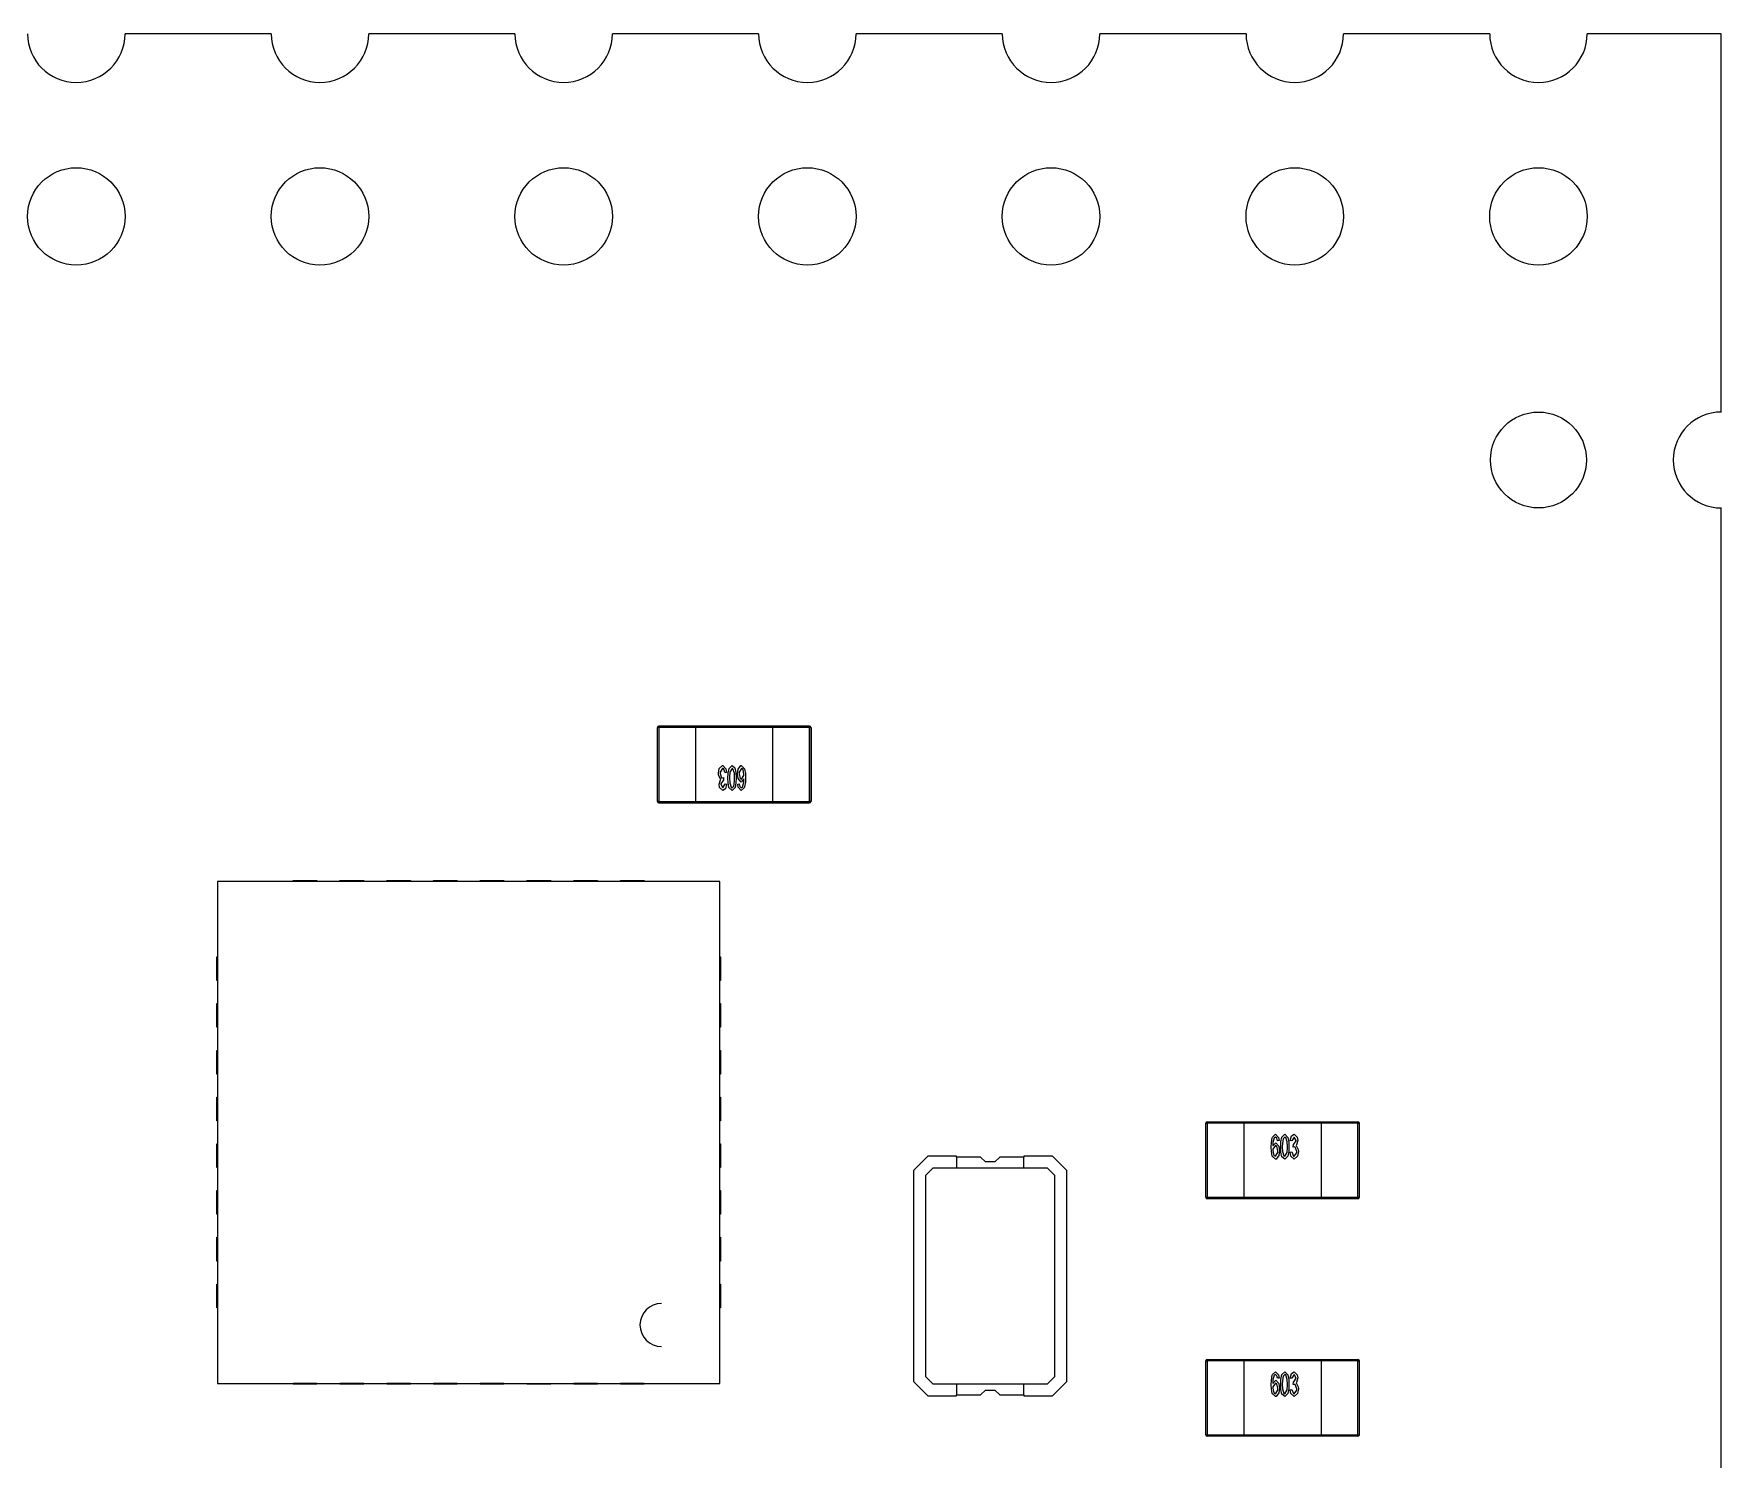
# Model space of a CAD drawing. Extents: x -18.2 to 17, y -12.1 to 12.1.
# Drawn here: x -0.63 to 16.95, y -2.8 to 12.06 of the extents above; entities that cross this region are included whole.
import ezdxf

# ---------------------------------------------------------------- set-up
doc = ezdxf.new("R2010")
doc.units = 0
doc.layers.get('0').update_dxf_attribs({"linetype": 'continuous'})

# ---------------------------------------------------------------- blocks, each defined once
blk = doc.blocks.new('SHAPE005')
at = {"layer": 'Step_Models', "color": 0}
for p, q in [((1.283, 3.226), (1.283, -2.009)), ((6.517, 3.226), (1.283, 3.226)), ((2.07, 3.226), (2.07, 3.234)), ((2.07, 3.234), (2.317, 3.234)), ((2.317, 3.234), (2.317, 3.226)), ((2.557, 3.226), (2.557, 3.234)), ((2.557, 3.234), (2.805, 3.234)), ((2.805, 3.234), (2.805, 3.226)), ((3.045, 3.226), (3.045, 3.234)), ((3.045, 3.234), (3.292, 3.234)), ((3.292, 3.234), (3.292, 3.226)), ((3.532, 3.226), (3.532, 3.234)), ((3.532, 3.234), (3.78, 3.234)), ((3.78, 3.234), (3.78, 3.226)), ((4.02, 3.226), (4.02, 3.234)), ((4.02, 3.234), (4.267, 3.234)), ((4.267, 3.234), (4.267, 3.226)), ((4.507, 3.226), (4.507, 3.234)), ((4.507, 3.234), (4.755, 3.234)), ((4.755, 3.234), (4.755, 3.226)), ((4.995, 3.226), (4.995, 3.234)), ((4.995, 3.234), (5.242, 3.234)), ((5.242, 3.234), (5.242, 3.226)), ((5.482, 3.226), (5.482, 3.234)), ((5.482, 3.234), (5.73, 3.234)), ((5.73, 3.234), (5.73, 3.226)), ((6.517, -2.009), (6.517, 3.226)), ((1.275, 2.439), (1.283, 2.439)), ((1.275, 2.191), (1.275, 2.439)), ((1.283, 2.191), (1.283, 2.439)), ((6.517, 2.439), (6.517, 2.191)), ((6.517, 2.439), (6.525, 2.439)), ((6.525, 2.439), (6.525, 2.191)), ((1.283, 2.191), (1.275, 2.191)), ((6.525, 2.191), (6.517, 2.191)), ((1.275, 1.951), (1.283, 1.951)), ((1.275, 1.704), (1.275, 1.951)), ((1.283, 1.704), (1.283, 1.951)), ((6.517, 1.951), (6.525, 1.951)), ((6.525, 1.951), (6.525, 1.704)), ((1.283, 1.704), (1.275, 1.704)), ((6.525, 1.704), (6.517, 1.704)), ((1.275, 1.463), (1.283, 1.463)), ((1.275, 1.216), (1.275, 1.463)), ((1.283, 1.216), (1.283, 1.463)), ((6.517, 1.463), (6.525, 1.463)), ((6.525, 1.463), (6.525, 1.216)), ((1.283, 1.216), (1.275, 1.216)), ((6.525, 1.216), (6.517, 1.216)), ((1.275, 0.976), (1.283, 0.976)), ((1.275, 0.728), (1.275, 0.976)), ((1.283, 0.728), (1.283, 0.976)), ((6.517, 0.976), (6.517, 0.728)), ((6.517, 0.976), (6.525, 0.976)), ((6.525, 0.976), (6.525, 0.728)), ((1.283, 0.728), (1.275, 0.728)), ((6.525, 0.728), (6.517, 0.728)), ((1.275, 0.488), (1.283, 0.488)), ((1.275, 0.241), (1.275, 0.488)), ((1.283, 0.241), (1.283, 0.488)), ((6.517, 0.488), (6.525, 0.488)), ((6.525, 0.488), (6.525, 0.241)), ((1.283, 0.241), (1.275, 0.241)), ((6.525, 0.241), (6.517, 0.241)), ((1.275, 0.001), (1.283, 0.001)), ((1.275, -0.246), (1.275, 0.001)), ((1.283, -0.246), (1.283, 0.001)), ((6.517, 0.001), (6.525, 0.001)), ((6.525, 0.001), (6.525, -0.246)), ((1.283, -0.246), (1.275, -0.246)), ((6.525, -0.246), (6.517, -0.246)), ((1.275, -0.486), (1.283, -0.486)), ((1.275, -0.734), (1.275, -0.486)), ((1.283, -0.734), (1.283, -0.486)), ((6.517, -0.486), (6.525, -0.486)), ((6.525, -0.486), (6.525, -0.734)), ((1.283, -0.734), (1.275, -0.734)), ((6.525, -0.734), (6.517, -0.734)), ((1.275, -0.974), (1.283, -0.974)), ((1.275, -1.221), (1.275, -0.974)), ((1.283, -1.221), (1.283, -0.974)), ((6.517, -0.974), (6.517, -1.221)), ((6.517, -0.974), (6.525, -0.974)), ((6.525, -0.974), (6.525, -1.221)), ((1.283, -1.221), (1.275, -1.221)), ((6.525, -1.221), (6.517, -1.221)), ((1.283, -2.009), (6.517, -2.009)), ((2.318, -2.009), (2.07, -2.009)), ((2.07, -2.016), (2.07, -2.009)), ((2.318, -2.016), (2.07, -2.016)), ((2.318, -2.009), (2.318, -2.016)), ((2.805, -2.009), (2.558, -2.009)), ((2.558, -2.016), (2.558, -2.009)), ((2.805, -2.016), (2.558, -2.016)), ((2.805, -2.009), (2.805, -2.016)), ((3.293, -2.009), (3.045, -2.009)), ((3.045, -2.016), (3.045, -2.009)), ((3.293, -2.016), (3.045, -2.016)), ((3.293, -2.009), (3.293, -2.016)), ((3.78, -2.009), (3.532, -2.009)), ((3.532, -2.016), (3.532, -2.009)), ((3.78, -2.016), (3.532, -2.016)), ((3.78, -2.009), (3.78, -2.016)), ((4.267, -2.009), (4.02, -2.009)), ((4.02, -2.016), (4.02, -2.009)), ((4.267, -2.016), (4.02, -2.016)), ((4.267, -2.009), (4.267, -2.016)), ((4.507, -2.016), (4.507, -2.009)), ((4.755, -2.016), (4.507, -2.016)), ((4.755, -2.009), (4.755, -2.016)), ((5.242, -2.009), (4.995, -2.009)), ((4.995, -2.016), (4.995, -2.009)), ((5.242, -2.016), (4.995, -2.016)), ((5.242, -2.009), (5.242, -2.016)), ((5.73, -2.009), (5.482, -2.009)), ((5.482, -2.016), (5.482, -2.009)), ((5.73, -2.016), (5.482, -2.016)), ((5.73, -2.009), (5.73, -2.016))]:
    blk.add_line(p, q, dxfattribs=at)
blk.add_arc((5.91, -1.4), 0.225, 90, -90, dxfattribs=at)
blk.add_arc((5.91, -1.4), 0.225, 90, -90, dxfattribs=at)
blk.add_arc((5.91, -1.4), 0.225, 90, -90, dxfattribs=at)
blk = doc.blocks.new('SHAPE009')
at = {"layer": 'Step_Models', "color": 0}
for p, q in [((11.582, -2.544), (11.582, -1.774)), ((11.598, -1.759), (11.982, -1.759)), ((11.982, -1.774), (11.598, -1.774)), ((11.598, -1.774), (11.598, -2.544)), ((11.982, -1.759), (12.783, -1.759)), ((11.982, -2.544), (11.982, -1.774)), ((12.783, -1.774), (11.982, -1.774)), ((12.783, -1.759), (13.168, -1.759)), ((12.783, -1.774), (12.783, -2.544)), ((13.168, -1.774), (12.783, -1.774)), ((13.168, -2.544), (13.168, -1.774)), ((13.182, -1.774), (13.182, -2.544)), ((12.346, -1.953), (12.33, -1.956)), ((12.478, -1.956), (12.462, -1.953)), ((12.462, -2.075), (12.478, -2.072)), ((12.494, -2.022), (12.496, -1.993)), ((11.598, -2.544), (11.982, -2.544)), ((11.982, -2.559), (11.598, -2.559)), ((11.982, -2.544), (12.783, -2.544)), ((12.783, -2.559), (11.982, -2.559)), ((12.783, -2.544), (13.168, -2.544)), ((13.168, -2.559), (12.783, -2.559))]:
    blk.add_line(p, q, dxfattribs=at)
for points in [[(11.582, -1.774), (11.598, -1.774)], [(11.598, -1.774), (11.598, -1.759)], [(11.982, -1.774), (11.982, -1.759)], [(12.264, -2.024), (12.266, -1.974), (12.275, -1.925), (12.278, -1.916)], [(12.278, -1.916), (12.31, -1.887)], [(12.295, -1.924), (12.282, -1.973), (12.281, -2.01)], [(12.295, -1.924), (12.282, -1.973), (12.281, -2.01)], [(12.309, -1.917), (12.295, -1.924)], [(12.309, -1.917), (12.295, -1.924)], [(12.324, -1.93), (12.309, -1.917)], [(12.31, -1.887), (12.341, -1.921), (12.346, -1.953)], [(12.31, -1.887), (12.341, -1.921), (12.346, -1.953)], [(12.33, -1.956), (12.324, -1.93)], [(12.363, -2.017), (12.365, -1.967), (12.374, -1.918), (12.406, -1.887)], [(12.363, -2.017), (12.365, -1.967), (12.374, -1.918), (12.406, -1.887)], [(12.387, -1.934), (12.38, -1.984), (12.379, -2.017)], [(12.387, -1.934), (12.38, -1.984), (12.379, -2.017)], [(12.406, -1.917), (12.387, -1.934)], [(12.406, -1.917), (12.387, -1.934)], [(12.406, -1.887), (12.438, -1.92), (12.447, -1.969), (12.448, -2.017)], [(12.406, -1.887), (12.438, -1.92), (12.447, -1.969), (12.448, -2.017)], [(12.432, -2.017), (12.43, -1.967), (12.415, -1.921), (12.406, -1.917)], [(12.432, -2.017), (12.43, -1.967), (12.415, -1.921), (12.406, -1.917)], [(12.462, -1.953), (12.475, -1.905), (12.502, -1.887)], [(12.462, -1.953), (12.475, -1.905), (12.502, -1.887)], [(12.502, -1.917), (12.478, -1.956), (12.478, -1.956)], [(12.502, -1.917), (12.478, -1.956), (12.478, -1.956)], [(12.502, -1.887), (12.536, -1.919), (12.541, -1.952)], [(12.524, -1.954), (12.502, -1.917)], [(12.524, -1.954), (12.502, -1.917)], [(12.783, -1.759), (12.783, -1.774)], [(13.168, -1.774), (13.168, -1.759)], [(13.168, -1.774), (13.182, -1.774)], [(12.309, -2.147), (12.275, -2.115), (12.266, -2.066), (12.264, -2.024)], [(12.281, -2.01), (12.312, -1.976)], [(12.307, -2.006), (12.281, -2.044), (12.281, -2.059)], [(12.281, -2.059), (12.291, -2.107), (12.308, -2.118)], [(12.281, -2.059), (12.291, -2.107), (12.308, -2.118)], [(12.333, -2.06), (12.322, -2.013), (12.307, -2.006)], [(12.308, -2.118), (12.332, -2.079), (12.333, -2.06)], [(12.35, -2.059), (12.343, -2.109), (12.314, -2.147), (12.309, -2.147)], [(12.35, -2.059), (12.343, -2.109), (12.314, -2.147), (12.309, -2.147)], [(12.312, -1.976), (12.343, -2.011), (12.35, -2.059)], [(12.376, -2.123), (12.365, -2.074), (12.363, -2.024), (12.363, -2.017)], [(12.379, -2.017), (12.381, -2.067), (12.396, -2.114), (12.406, -2.118)], [(12.379, -2.017), (12.381, -2.067), (12.396, -2.114), (12.406, -2.118)], [(12.448, -2.017), (12.447, -2.067), (12.437, -2.116), (12.406, -2.147)], [(12.448, -2.017), (12.447, -2.067), (12.437, -2.116), (12.406, -2.147)], [(12.406, -2.118), (12.429, -2.077), (12.432, -2.028), (12.432, -2.017)], [(12.406, -2.118), (12.429, -2.077), (12.432, -2.028), (12.432, -2.017)], [(12.503, -2.147), (12.469, -2.115), (12.462, -2.075)], [(12.503, -2.147), (12.469, -2.115), (12.462, -2.075)], [(12.478, -2.072), (12.496, -2.116), (12.504, -2.118)], [(12.478, -2.072), (12.496, -2.116), (12.504, -2.118)], [(12.505, -2.019), (12.494, -2.022)], [(12.505, -2.019), (12.494, -2.022)], [(12.496, -1.993), (12.498, -1.993)], [(12.498, -1.993), (12.524, -1.956), (12.524, -1.954)], [(12.547, -2.067), (12.539, -2.116), (12.504, -2.147), (12.503, -2.147)], [(12.504, -2.118), (12.53, -2.08), (12.531, -2.066)], [(12.504, -2.118), (12.53, -2.08), (12.531, -2.066)], [(12.531, -2.066), (12.514, -2.021), (12.505, -2.019)], [(12.531, -2.066), (12.514, -2.021), (12.505, -2.019)], [(12.541, -1.952), (12.527, -2), (12.523, -2.003)], [(12.523, -2.003), (12.546, -2.046), (12.547, -2.067)], [(12.406, -2.147), (12.376, -2.123)], [(11.582, -2.544), (11.598, -2.544)], [(11.598, -2.559), (11.598, -2.544)], [(11.982, -2.559), (11.982, -2.544)], [(12.783, -2.544), (12.783, -2.559)], [(13.168, -2.559), (13.168, -2.544)], [(13.168, -2.544), (13.182, -2.544)]]:
    blk.add_lwpolyline(points, dxfattribs=at)
for centre, start, end in [((11.598, -1.774), 90, 180), ((11.598, -1.774), 90, 180), ((13.168, -1.774), 0, 90), ((13.168, -1.774), 0, 90), ((13.168, -1.774), 0, 90), ((13.168, -1.774), 0, 90), ((11.598, -2.544), -180, -90), ((11.598, -2.544), -180, -90), ((13.168, -2.544), -90, 0), ((13.168, -2.544), -90, 0), ((13.168, -2.544), -90, 0), ((13.168, -2.544), -90, 0)]:
    blk.add_arc(centre, 0.015, start, end, dxfattribs=at)
blk = doc.blocks.new('SHAPE010')
at = {"layer": 'Step_Models', "color": 0}
for p, q in [((11.598, 0.718), (11.982, 0.718)), ((11.982, 0.718), (12.783, 0.718)), ((12.783, 0.718), (13.168, 0.718)), ((11.582, -0.068), (11.582, 0.703)), ((11.982, 0.703), (11.598, 0.703)), ((11.598, 0.703), (11.598, -0.068)), ((11.982, -0.068), (11.982, 0.703)), ((12.783, 0.703), (11.982, 0.703)), ((12.783, 0.703), (12.783, -0.068)), ((13.168, 0.703), (12.783, 0.703)), ((13.168, -0.068), (13.168, 0.703)), ((13.182, 0.703), (13.182, -0.068)), ((12.346, 0.523), (12.33, 0.52)), ((12.478, 0.52), (12.462, 0.523)), ((12.462, 0.402), (12.478, 0.405)), ((12.494, 0.454), (12.496, 0.484)), ((11.598, -0.068), (11.982, -0.068)), ((11.982, -0.083), (11.598, -0.083)), ((11.982, -0.068), (12.783, -0.068)), ((12.783, -0.083), (11.982, -0.083)), ((12.783, -0.068), (13.168, -0.068)), ((13.168, -0.083), (12.783, -0.083))]:
    blk.add_line(p, q, dxfattribs=at)
for points in [[(11.598, 0.703), (11.598, 0.718)], [(11.982, 0.703), (11.982, 0.718)], [(12.783, 0.718), (12.783, 0.703)], [(13.168, 0.703), (13.168, 0.718)], [(11.582, 0.703), (11.598, 0.703)], [(12.264, 0.453), (12.266, 0.503), (12.275, 0.552), (12.278, 0.56)], [(12.278, 0.56), (12.31, 0.589)], [(12.295, 0.552), (12.282, 0.504), (12.281, 0.467)], [(12.295, 0.552), (12.282, 0.504), (12.281, 0.467)], [(12.309, 0.56), (12.295, 0.552)], [(12.309, 0.56), (12.295, 0.552)], [(12.324, 0.547), (12.309, 0.56)], [(12.31, 0.589), (12.341, 0.555), (12.346, 0.523)], [(12.31, 0.589), (12.341, 0.555), (12.346, 0.523)], [(12.33, 0.52), (12.324, 0.547)], [(12.363, 0.459), (12.365, 0.509), (12.374, 0.558), (12.406, 0.589)], [(12.363, 0.459), (12.365, 0.509), (12.374, 0.558), (12.406, 0.589)], [(12.387, 0.542), (12.38, 0.493), (12.379, 0.459)], [(12.387, 0.542), (12.38, 0.493), (12.379, 0.459)], [(12.406, 0.56), (12.387, 0.542)], [(12.406, 0.56), (12.387, 0.542)], [(12.406, 0.589), (12.438, 0.556), (12.447, 0.507), (12.448, 0.459)], [(12.406, 0.589), (12.438, 0.556), (12.447, 0.507), (12.448, 0.459)], [(12.432, 0.459), (12.43, 0.509), (12.415, 0.556), (12.406, 0.56)], [(12.432, 0.459), (12.43, 0.509), (12.415, 0.556), (12.406, 0.56)], [(12.462, 0.523), (12.475, 0.571), (12.502, 0.589)], [(12.462, 0.523), (12.475, 0.571), (12.502, 0.589)], [(12.502, 0.56), (12.478, 0.521), (12.478, 0.52)], [(12.502, 0.56), (12.478, 0.521), (12.478, 0.52)], [(12.502, 0.589), (12.536, 0.557), (12.541, 0.524)], [(12.524, 0.523), (12.502, 0.56)], [(12.524, 0.523), (12.502, 0.56)], [(13.168, 0.703), (13.182, 0.703)], [(12.309, 0.329), (12.275, 0.362), (12.266, 0.411), (12.264, 0.453)], [(12.281, 0.467), (12.312, 0.5)], [(12.307, 0.471), (12.281, 0.432), (12.281, 0.418)], [(12.281, 0.418), (12.291, 0.369), (12.308, 0.359)], [(12.281, 0.418), (12.291, 0.369), (12.308, 0.359)], [(12.333, 0.416), (12.322, 0.464), (12.307, 0.471)], [(12.308, 0.359), (12.332, 0.398), (12.333, 0.416)], [(12.35, 0.417), (12.343, 0.368), (12.314, 0.33), (12.309, 0.329)], [(12.35, 0.417), (12.343, 0.368), (12.314, 0.33), (12.309, 0.329)], [(12.312, 0.5), (12.343, 0.466), (12.35, 0.417)], [(12.376, 0.354), (12.365, 0.403), (12.363, 0.453), (12.363, 0.459)], [(12.406, 0.329), (12.376, 0.354)], [(12.379, 0.459), (12.381, 0.409), (12.396, 0.363), (12.406, 0.359)], [(12.379, 0.459), (12.381, 0.409), (12.396, 0.363), (12.406, 0.359)], [(12.448, 0.459), (12.447, 0.409), (12.437, 0.36), (12.406, 0.329)], [(12.448, 0.459), (12.447, 0.409), (12.437, 0.36), (12.406, 0.329)], [(12.406, 0.359), (12.429, 0.399), (12.432, 0.449), (12.432, 0.459)], [(12.406, 0.359), (12.429, 0.399), (12.432, 0.449), (12.432, 0.459)], [(12.503, 0.329), (12.469, 0.361), (12.462, 0.402)], [(12.503, 0.329), (12.469, 0.361), (12.462, 0.402)], [(12.478, 0.405), (12.496, 0.36), (12.504, 0.359)], [(12.478, 0.405), (12.496, 0.36), (12.504, 0.359)], [(12.505, 0.458), (12.494, 0.454)], [(12.505, 0.458), (12.494, 0.454)], [(12.496, 0.484), (12.498, 0.484)], [(12.498, 0.484), (12.524, 0.52), (12.524, 0.523)], [(12.547, 0.41), (12.539, 0.361), (12.504, 0.329), (12.503, 0.329)], [(12.504, 0.359), (12.53, 0.396), (12.531, 0.41)], [(12.504, 0.359), (12.53, 0.396), (12.531, 0.41)], [(12.531, 0.41), (12.514, 0.455), (12.505, 0.458)], [(12.531, 0.41), (12.514, 0.455), (12.505, 0.458)], [(12.541, 0.524), (12.527, 0.477), (12.523, 0.473)], [(12.523, 0.473), (12.546, 0.431), (12.547, 0.41)], [(11.582, -0.068), (11.598, -0.068)], [(11.598, -0.083), (11.598, -0.068)], [(11.982, -0.083), (11.982, -0.068)], [(12.783, -0.068), (12.783, -0.083)], [(13.168, -0.083), (13.168, -0.068)], [(13.168, -0.068), (13.182, -0.068)]]:
    blk.add_lwpolyline(points, dxfattribs=at)
for centre, start, end in [((11.598, 0.703), 90, 180), ((13.168, 0.703), 0, 90), ((13.168, 0.703), 0, 90), ((11.598, -0.068), -180, -90), ((11.598, -0.068), -180, -90), ((13.168, -0.068), -90, 0), ((13.168, -0.068), -90, 0)]:
    blk.add_arc(centre, 0.015, start, end, dxfattribs=at)
blk = doc.blocks.new('SHAPE011')
at = {"layer": 'Step_Models', "color": 0}
for p, q in [((5.867, 4.06), (5.867, 4.83)), ((6.268, 4.845), (5.883, 4.845)), ((5.883, 4.845), (6.268, 4.845)), ((6.268, 4.83), (5.883, 4.83)), ((5.883, 4.83), (5.883, 4.06)), ((6.268, 4.845), (7.067, 4.845)), ((7.067, 4.845), (6.268, 4.845)), ((7.067, 4.83), (6.268, 4.83)), ((6.268, 4.06), (6.268, 4.83)), ((7.067, 4.845), (7.452, 4.845)), ((7.452, 4.845), (7.067, 4.845)), ((7.067, 4.83), (7.067, 4.06)), ((7.452, 4.83), (7.067, 4.83)), ((7.452, 4.06), (7.452, 4.83)), ((7.468, 4.83), (7.468, 4.06)), ((7.468, 4.06), (7.468, 4.83)), ((6.556, 4.308), (6.554, 4.279)), ((6.588, 4.361), (6.572, 4.358)), ((6.572, 4.242), (6.588, 4.239)), ((6.704, 4.239), (6.72, 4.242)), ((5.883, 4.06), (6.268, 4.06)), ((6.268, 4.06), (7.067, 4.06)), ((7.067, 4.06), (7.452, 4.06)), ((5.883, 4.045), (6.268, 4.045)), ((6.268, 4.045), (5.883, 4.045)), ((6.268, 4.045), (7.067, 4.045)), ((7.067, 4.045), (6.268, 4.045)), ((7.067, 4.045), (7.452, 4.045)), ((7.452, 4.045), (7.067, 4.045))]:
    blk.add_line(p, q, dxfattribs=at)
for points in [[(5.883, 4.83), (5.867, 4.83)], [(5.883, 4.845), (5.883, 4.83)], [(6.268, 4.83), (6.268, 4.845)], [(7.067, 4.845), (7.067, 4.83)], [(7.452, 4.845), (7.452, 4.83)], [(7.468, 4.83), (7.452, 4.83)], [(6.503, 4.353), (6.511, 4.402), (6.546, 4.433), (6.547, 4.433)], [(6.503, 4.353), (6.511, 4.402), (6.546, 4.433), (6.547, 4.433)], [(6.546, 4.404), (6.52, 4.366), (6.519, 4.352)], [(6.572, 4.358), (6.554, 4.402), (6.546, 4.404)], [(6.572, 4.358), (6.554, 4.402), (6.546, 4.404)], [(6.547, 4.433), (6.581, 4.401), (6.588, 4.361)], [(6.602, 4.303), (6.603, 4.353), (6.613, 4.402), (6.644, 4.433)], [(6.602, 4.303), (6.603, 4.353), (6.613, 4.402), (6.644, 4.433)], [(6.644, 4.404), (6.621, 4.363), (6.618, 4.314), (6.618, 4.303)], [(6.644, 4.433), (6.674, 4.409)], [(6.671, 4.303), (6.669, 4.353), (6.654, 4.4), (6.644, 4.404)], [(6.674, 4.409), (6.685, 4.36), (6.687, 4.31), (6.687, 4.303)], [(6.7, 4.345), (6.707, 4.395), (6.736, 4.433), (6.741, 4.433)], [(6.742, 4.404), (6.718, 4.365), (6.717, 4.346)], [(6.741, 4.433), (6.775, 4.401), (6.784, 4.352), (6.786, 4.31)], [(6.741, 4.433), (6.775, 4.401), (6.784, 4.352), (6.786, 4.31)], [(6.769, 4.345), (6.759, 4.393), (6.742, 4.404)], [(6.527, 4.289), (6.504, 4.332), (6.503, 4.353)], [(6.527, 4.289), (6.504, 4.332), (6.503, 4.353)], [(6.509, 4.238), (6.523, 4.286), (6.527, 4.289)], [(6.509, 4.238), (6.523, 4.286), (6.527, 4.289)], [(6.548, 4.173), (6.514, 4.205), (6.509, 4.238)], [(6.548, 4.173), (6.514, 4.205), (6.509, 4.238)], [(6.519, 4.352), (6.536, 4.307), (6.545, 4.305)], [(6.519, 4.352), (6.536, 4.307), (6.545, 4.305)], [(6.552, 4.279), (6.526, 4.242), (6.526, 4.24)], [(6.526, 4.24), (6.548, 4.203)], [(6.545, 4.305), (6.556, 4.308)], [(6.545, 4.305), (6.556, 4.308)], [(6.548, 4.203), (6.572, 4.242), (6.572, 4.242)], [(6.548, 4.203), (6.572, 4.242), (6.572, 4.242)], [(6.588, 4.239), (6.575, 4.191), (6.548, 4.173)], [(6.554, 4.279), (6.552, 4.279)], [(6.644, 4.173), (6.612, 4.206), (6.603, 4.255), (6.602, 4.303)], [(6.644, 4.173), (6.612, 4.206), (6.603, 4.255), (6.602, 4.303)], [(6.618, 4.303), (6.62, 4.253), (6.635, 4.207), (6.644, 4.203)], [(6.618, 4.303), (6.62, 4.253), (6.635, 4.207), (6.644, 4.203)], [(6.687, 4.303), (6.685, 4.253), (6.676, 4.204), (6.644, 4.173)], [(6.663, 4.22), (6.67, 4.27), (6.671, 4.303)], [(6.663, 4.22), (6.67, 4.27), (6.671, 4.303)], [(6.738, 4.262), (6.707, 4.297), (6.7, 4.345)], [(6.74, 4.173), (6.709, 4.207), (6.704, 4.239)], [(6.717, 4.346), (6.728, 4.299), (6.743, 4.292)], [(6.717, 4.346), (6.728, 4.299), (6.743, 4.292)], [(6.72, 4.242), (6.726, 4.216)], [(6.72, 4.242), (6.726, 4.216)], [(6.769, 4.296), (6.738, 4.262)], [(6.769, 4.296), (6.738, 4.262)], [(6.743, 4.292), (6.769, 4.33), (6.769, 4.345)], [(6.755, 4.21), (6.768, 4.259), (6.769, 4.296)], [(6.755, 4.21), (6.768, 4.259), (6.769, 4.296)], [(6.786, 4.31), (6.784, 4.26), (6.775, 4.211), (6.772, 4.202)], [(6.786, 4.31), (6.784, 4.26), (6.775, 4.211), (6.772, 4.202)], [(5.883, 4.06), (5.867, 4.06)], [(5.883, 4.06), (5.883, 4.045)], [(6.268, 4.045), (6.268, 4.06)], [(6.644, 4.203), (6.663, 4.22)], [(6.726, 4.216), (6.741, 4.203)], [(6.726, 4.216), (6.741, 4.203)], [(6.772, 4.202), (6.74, 4.173)], [(6.772, 4.202), (6.74, 4.173)], [(6.741, 4.203), (6.755, 4.21)], [(6.741, 4.203), (6.755, 4.21)], [(7.067, 4.06), (7.067, 4.045)], [(7.452, 4.06), (7.452, 4.045)], [(7.468, 4.06), (7.452, 4.06)]]:
    blk.add_lwpolyline(points, dxfattribs=at)
for centre, start, end in [((5.883, 4.83), 90, -180), ((5.883, 4.83), 90, -180), ((7.452, 4.83), 0, 90), ((7.452, 4.83), 0, 90), ((7.452, 4.83), 0, 90), ((7.452, 4.83), 0, 90), ((5.883, 4.06), 180, -90), ((5.883, 4.06), 180, -90), ((7.452, 4.06), -90, 0)]:
    blk.add_arc(centre, 0.015, start, end, dxfattribs=at)
blk = doc.blocks.new('SHAPE021')
at = {"layer": 'Step_Models', "color": 0}
for p, q in [((8.685, 0.361), (8.535, 0.211)), ((8.985, 0.361), (8.685, 0.361)), ((8.985, 0.351), (8.985, 0.361)), ((9.985, 0.361), (9.685, 0.361)), ((9.685, 0.361), (9.685, 0.351)), ((10.135, 0.211), (9.985, 0.361)), ((8.535, 0.211), (8.535, -1.989)), ((8.736, 0.236), (8.66, 0.159)), ((9.933, 0.236), (8.736, 0.236)), ((8.985, 0.351), (8.985, 0.236)), ((9.235, 0.351), (8.985, 0.351)), ((9.285, 0.301), (9.235, 0.351)), ((9.385, 0.301), (9.285, 0.301)), ((9.435, 0.351), (9.385, 0.301)), ((9.685, 0.351), (9.435, 0.351)), ((9.685, 0.236), (9.685, 0.351)), ((10.01, 0.159), (9.933, 0.236)), ((10.135, -1.989), (10.135, 0.211)), ((8.66, 0.159), (8.66, -1.937)), ((10.01, -1.937), (10.01, 0.159)), ((10.01, -1.937), (10.01, 0.159)), ((8.535, -1.989), (8.685, -2.139)), ((8.66, -1.937), (8.736, -2.014)), ((8.736, -2.014), (8.985, -2.014)), ((8.736, -2.014), (9.933, -2.014)), ((8.985, -2.014), (8.985, -2.129)), ((8.985, -2.014), (9.685, -2.014)), ((9.235, -2.129), (9.285, -2.079)), ((9.285, -2.079), (9.385, -2.079)), ((9.385, -2.079), (9.435, -2.129)), ((9.685, -2.014), (9.933, -2.014)), ((9.685, -2.129), (9.685, -2.014)), ((9.933, -2.014), (10.01, -1.937)), ((9.985, -2.139), (10.135, -1.989)), ((8.685, -2.139), (8.985, -2.139)), ((8.985, -2.139), (8.985, -2.129)), ((8.985, -2.129), (9.235, -2.129)), ((9.435, -2.129), (9.685, -2.129)), ((9.685, -2.129), (9.685, -2.139)), ((9.685, -2.139), (9.985, -2.139))]:
    blk.add_line(p, q, dxfattribs=at)
blk = doc.blocks.new('BOARD_OUTLINE')
at = {"layer": 'Board_Geoms', "color": 0}
for p, q in [((1.8415, 12.065), (0.3175, 12.065)), ((4.3815, 12.065), (2.8575, 12.065)), ((6.9215, 12.065), (5.3975, 12.065)), ((9.4615, 12.065), (7.9375, 12.065)), ((12.0015, 12.065), (10.4775, 12.065)), ((14.5415, 12.065), (13.0175, 12.065)), ((16.9545, 12.065), (15.5575, 12.065)), ((16.9545, 8.12), (16.9545, 12.065)), ((16.9545, -12.065), (16.9545, 7.12))]:
    blk.add_line(p, q, dxfattribs=at)
for centre, radius in [((-0.1905, 10.16), 0.508), ((2.3495, 10.16), 0.508), ((4.8895, 10.16), 0.508), ((7.4295, 10.16), 0.508), ((9.9695, 10.16), 0.508), ((12.5095, 10.16), 0.508), ((15.0495, 10.16), 0.508), ((15.0495, 7.62), 0.5)]:
    blk.add_circle(centre, radius, dxfattribs=at)
for centre, radius, start, end in [((-0.1905, 12.065), 0.508, -180, 0), ((2.3495, 12.065), 0.508, -180, 0), ((4.8895, 12.065), 0.508, -180, 0), ((7.4295, 12.065), 0.508, -180, 0), ((9.9695, 12.065), 0.508, 180, 0), ((12.5095, 12.065), 0.508, 180, 0), ((15.0495, 12.065), 0.508, 180, 0), ((16.9545, 7.62), 0.5, 90, -90)]:
    blk.add_arc(centre, radius, start, end, dxfattribs=at)

msp = doc.modelspace()

# ---------------------------------------------------------------- block references
for name in ['BOARD_OUTLINE', 'SHAPE011', 'SHAPE005', 'SHAPE010', 'SHAPE021', 'SHAPE009']:
    msp.add_blockref(name, (0, 0))

doc.saveas('drawing.dxf')
